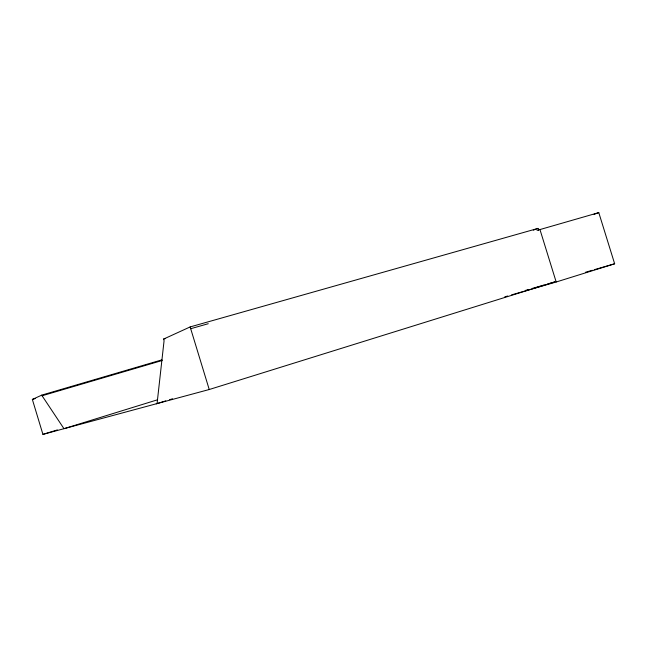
<?xml version="1.0" encoding="UTF-8"?>
<svg xmlns="http://www.w3.org/2000/svg" width="647" height="647" viewBox="0 0 647 647"><rect width="100%" height="100%" fill="white"/><g stroke="black" fill="none" stroke-linecap="round" stroke-linejoin="round"><path stroke-width="0.97" d="M157.067 403.582L164.071 340.743L163.57 339.085L190.153 326.929L538.021 228.391L538.611 230.308M157.189 399.895L63.98 428.702L42.928 434.38L32.35 399.425L41.877 395.082L161.952 359.853M533.306 230.146L538.021 228.391M537.059 230.397L598.782 212.62L614.65 263.782L556.185 282.003L511.567 294.886M594.035 214.351L598.782 212.62M156.234 403.841L165.753 400.881M169.611 399.684L172.506 398.787M64.619 428.508L209.232 389.518L554.6 281.963M42.928 434.38L57.397 429.907M41.877 395.082L42.087 395.762L162.154 360.5M32.35 399.425L35.253 398.568M585.567 272.233L592.353 270.26M594.294 269.694L614.65 263.782M525.574 290.366L528.478 289.532M532.344 288.408L544.167 284.979M547.823 283.928L554.835 281.89M504.773 296.852L507.685 296.011M163.57 339.085L165.511 338.535M190.695 328.716L208.261 323.718M42.087 395.762L63.98 428.702M539.897 229.345L556.185 282.003M190.153 326.929L209.232 389.518"/></g></svg>
